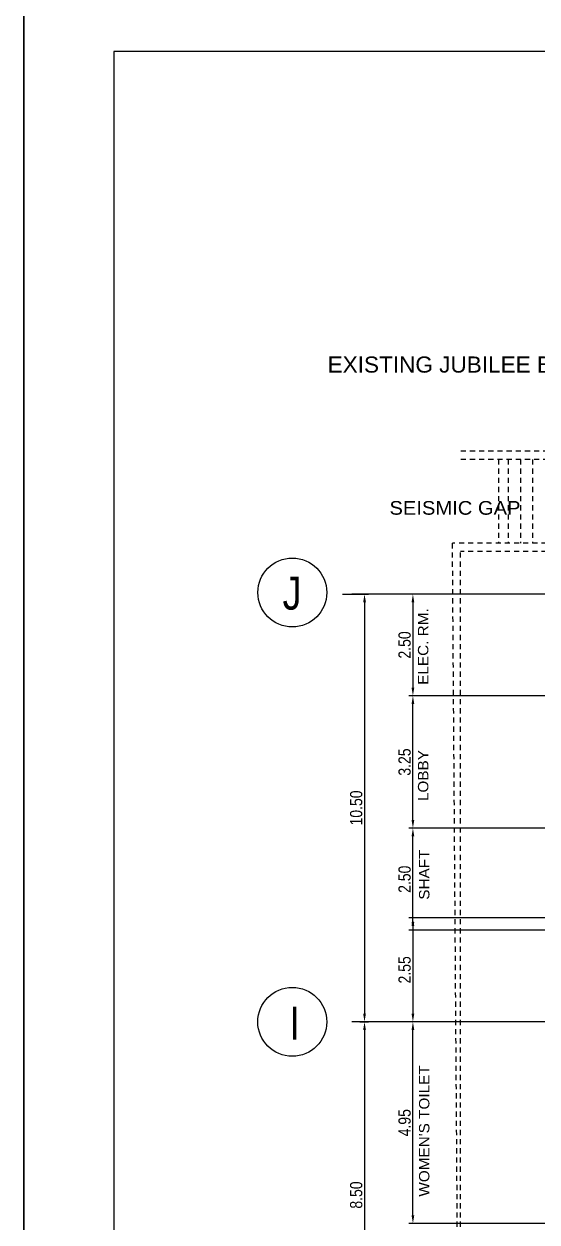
# Model space of a CAD drawing. Header units: millimetres. Extents: x 2148 to 2681, y 758 to 986.
# Drawn here: x 2275.05 to 2287.63, y 879.11 to 908.51 of the extents above; entities that cross this region are included whole.
import ezdxf

# ---------------------------------------------------------------- set-up
doc = ezdxf.new("R2010")
doc.units = ezdxf.units.MM
doc.linetypes.add('CENTER2', pattern=[28.575, 19.05, -3.175, 3.175, -3.175])
doc.linetypes.add('HIDDEN', pattern=[0.375, 0.25, -0.125])
for name, color, linetype in [('DIM', 20, 'Continuous'), ('FIXTURE', 1, 'Continuous'), ('HATCH', 8, 'Continuous'), ('S_GRID LINES', 252, 'Continuous'), ('TEXT', 6, 'Continuous'), ('wall', 4, 'Continuous')]:
    doc.layers.add(name, color=color, linetype=linetype)
doc.styles.add('ARIALNW', font='ARIALN.TTF')
doc.styles.add('MMTX$0$ESMX$0$X-OPTA1D', font='x-opta1d')
doc.styles.add('SWISS', font='swissl.ttf')
doc.dimstyles.new('DIM 100', dxfattribs={"dimtxt": 0.2, "dimasz": 0.2, "dimexe": 0.1, "dimexo": 0, "dimgap": 0.05, "dimtad": 1, "dimzin": 0, "dimdsep": 46, "dimtxsty": 'ARIALNW', "dimcen": 0.09, "dimclrd": 6, "dimclre": 6, "dimclrt": 13, "dimadec": 0, "dimazin": 0, "dimtfac": 1, "dimtofl": 0, "dimtmove": 2, "dimatfit": 3, "dimfxl": 1, "dimtolj": 1, "dimtzin": 0, "dimarcsym": 0})

# ---------------------------------------------------------------- blocks, each defined once
blk = doc.blocks.new('A$C1DB67A09')
at = {"layer": 'Defpoints', "ltscale": 0.5, "elevation": 0}
blk.add_lwpolyline([(7.292, -83.48), (108.892, -83.48), (108.892, -7.28), (7.292, -7.28)], close=True, dxfattribs=at)
at = {"layer": 'wall', "color": 16, "linetype": 'ByBlock', "ltscale": 1.5, "elevation": 0}
blk.add_lwpolyline([(9.492, -81.28), (106.692, -81.28), (106.692, -9.48), (9.492, -9.48)], close=True, dxfattribs=at)
blk = doc.blocks.new('*D2454')
at = {"layer": 'Defpoints', "color": 0, "transparency": 16777216}
for p in [(2289.205, 894.522, 0), (2284.589, 892.023), (2289.472, 892.023)]:
    blk.add_point(p, dxfattribs=at)
at = {"layer": 'FIXTURE', "color": 6, "lineweight": -2, "transparency": 16777216}
for p, q in [((2289.205, 894.522), (2284.489, 894.522)), ((2284.589, 894.322), (2284.589, 892.223)), ((2289.472, 892.023), (2284.489, 892.023))]:
    blk.add_line(p, q, dxfattribs=at)
at = {"layer": 'FIXTURE', "color": 6, "transparency": 16777216}
for points in [[(2284.556, 894.322), (2284.622, 894.322), (2284.589, 894.522)], [(2284.556, 892.223), (2284.622, 892.223), (2284.589, 892.023)]]:
    blk.add_solid(points, dxfattribs=at)
at = {"layer": 'FIXTURE', "color": 13, "transparency": 16777216, "insert": (2284.386, 893.272), "char_height": 0.3, "attachment_point": 5, "rotation": 90, "style": 'ARIALNW'}
blk.add_mtext('\\A1;2.50', dxfattribs=at)
blk = doc.blocks.new('*D2461')
at = {"layer": 'Defpoints', "color": 0, "transparency": 16777216}
for p in [(2282.859, 894.522, 0), (2283.284, 884.021, 0), (2283.402, 884.021)]:
    blk.add_point(p, dxfattribs=at)
at = {"layer": 'FIXTURE', "color": 6, "lineweight": -2, "transparency": 16777216}
for p, q in [((2282.859, 894.522), (2283.502, 894.522)), ((2283.402, 894.322), (2283.402, 884.221)), ((2283.284, 884.021), (2283.502, 884.021))]:
    blk.add_line(p, q, dxfattribs=at)
at = {"layer": 'FIXTURE', "color": 6, "transparency": 16777216}
for points in [[(2283.369, 894.322), (2283.436, 894.322), (2283.402, 894.522)], [(2283.369, 884.221), (2283.436, 884.221), (2283.402, 884.021)]]:
    blk.add_solid(points, dxfattribs=at)
at = {"layer": 'FIXTURE', "color": 13, "transparency": 16777216, "insert": (2283.199, 889.271), "char_height": 0.3, "attachment_point": 5, "rotation": 90, "style": 'ARIALNW'}
blk.add_mtext('\\A1;10.50', dxfattribs=at)
blk = doc.blocks.new('*D2462')
at = {"layer": 'Defpoints', "color": 0, "transparency": 16777216}
for p in [(2284.589, 888.774), (2290.273, 888.774, 0), (2290.28, 886.269, 0)]:
    blk.add_point(p, dxfattribs=at)
at = {"layer": 'FIXTURE', "color": 6, "lineweight": -2, "transparency": 16777216}
for p, q in [((2290.273, 888.774), (2284.489, 888.774)), ((2284.589, 886.469), (2284.589, 888.574)), ((2290.28, 886.269), (2284.489, 886.269))]:
    blk.add_line(p, q, dxfattribs=at)
at = {"layer": 'FIXTURE', "color": 6, "transparency": 16777216}
for points in [[(2284.556, 888.574), (2284.622, 888.574), (2284.589, 888.774)], [(2284.556, 886.469), (2284.622, 886.469), (2284.589, 886.269)]]:
    blk.add_solid(points, dxfattribs=at)
at = {"layer": 'FIXTURE', "color": 13, "transparency": 16777216, "insert": (2284.386, 887.521), "char_height": 0.3, "attachment_point": 5, "rotation": 90, "style": 'ARIALNW'}
blk.add_mtext('\\A1;2.50', dxfattribs=at)
blk = doc.blocks.new('*D2467')
at = {"layer": 'Defpoints', "color": 0, "transparency": 16777216}
for p in [(2289.83, 886.574), (2284.589, 884.021), (2289.668, 884.021, 0)]:
    blk.add_point(p, dxfattribs=at)
at = {"layer": 'FIXTURE', "color": 6, "lineweight": -2, "transparency": 16777216}
for p, q in [((2289.83, 886.574), (2284.489, 886.574)), ((2284.589, 886.374), (2284.589, 884.221)), ((2289.668, 884.021), (2284.489, 884.021))]:
    blk.add_line(p, q, dxfattribs=at)
at = {"layer": 'FIXTURE', "color": 6, "transparency": 16777216}
for points in [[(2284.556, 886.374), (2284.622, 886.374), (2284.589, 886.574)], [(2284.556, 884.221), (2284.622, 884.221), (2284.589, 884.021)]]:
    blk.add_solid(points, dxfattribs=at)
at = {"layer": 'FIXTURE', "color": 13, "transparency": 16777216, "insert": (2284.386, 885.297), "char_height": 0.3, "attachment_point": 5, "rotation": 90, "style": 'ARIALNW'}
blk.add_mtext('\\A1;2.55', dxfattribs=at)
blk = doc.blocks.new('*D2468')
at = {"layer": 'Defpoints', "color": 0, "transparency": 16777216}
for p in [(2284.589, 892.023), (2285.149, 892.023), (2285.149, 888.774)]:
    blk.add_point(p, dxfattribs=at)
at = {"layer": 'FIXTURE', "color": 6, "lineweight": -2, "transparency": 16777216}
for p, q in [((2285.149, 892.023), (2284.489, 892.023)), ((2284.589, 888.974), (2284.589, 891.823)), ((2285.149, 888.774), (2284.489, 888.774))]:
    blk.add_line(p, q, dxfattribs=at)
at = {"layer": 'FIXTURE', "color": 6, "transparency": 16777216}
for points in [[(2284.556, 891.823), (2284.622, 891.823), (2284.589, 892.023)], [(2284.556, 888.974), (2284.622, 888.974), (2284.589, 888.774)]]:
    blk.add_solid(points, dxfattribs=at)
at = {"layer": 'FIXTURE', "color": 13, "transparency": 16777216, "insert": (2284.386, 890.398), "char_height": 0.3, "attachment_point": 5, "rotation": 90, "style": 'ARIALNW'}
blk.add_mtext('\\A1;3.25', dxfattribs=at)
blk = doc.blocks.new('*D2470')
at = {"layer": 'Defpoints', "color": 0, "transparency": 16777216}
for p in [(2283.402, 884.021, 0), (2283.402, 875.519), (2283.502, 875.519, 0)]:
    blk.add_point(p, dxfattribs=at)
at = {"layer": 'FIXTURE', "color": 6, "lineweight": -2, "transparency": 16777216}
for p, q in [((2283.402, 884.021), (2283.502, 884.021)), ((2283.402, 883.821), (2283.402, 875.719)), ((2283.502, 875.519), (2283.302, 875.519))]:
    blk.add_line(p, q, dxfattribs=at)
at = {"layer": 'FIXTURE', "color": 6, "transparency": 16777216}
for points in [[(2283.369, 883.821), (2283.436, 883.821), (2283.402, 884.021)], [(2283.369, 875.719), (2283.436, 875.719), (2283.402, 875.519)]]:
    blk.add_solid(points, dxfattribs=at)
at = {"layer": 'FIXTURE', "color": 13, "transparency": 16777216, "insert": (2283.199, 879.77), "char_height": 0.3, "attachment_point": 5, "rotation": 90, "style": 'ARIALNW'}
blk.add_mtext('\\A1;8.50', dxfattribs=at)
blk = doc.blocks.new('*D2474')
at = {"layer": 'Defpoints', "color": 0, "transparency": 16777216}
for p in [(2284.589, 884.021), (2289.107, 884.021, 0), (2289.869, 879.07, 0)]:
    blk.add_point(p, dxfattribs=at)
at = {"layer": 'FIXTURE', "color": 6, "lineweight": -2, "transparency": 16777216}
for p, q in [((2289.107, 884.021), (2284.489, 884.021)), ((2284.589, 879.27), (2284.589, 883.821)), ((2289.869, 879.07), (2284.489, 879.07))]:
    blk.add_line(p, q, dxfattribs=at)
at = {"layer": 'FIXTURE', "color": 6, "transparency": 16777216}
for points in [[(2284.556, 883.821), (2284.622, 883.821), (2284.589, 884.021)], [(2284.556, 879.27), (2284.622, 879.27), (2284.589, 879.07)]]:
    blk.add_solid(points, dxfattribs=at)
at = {"layer": 'FIXTURE', "color": 13, "transparency": 16777216, "insert": (2284.386, 881.545), "char_height": 0.3, "attachment_point": 5, "rotation": 90, "style": 'ARIALNW'}
blk.add_mtext('\\A1;4.95', dxfattribs=at)

msp = doc.modelspace()

# ---------------------------------------------------------------- linework, layer by layer
for centre in [(2281.6307926, 894.5593508, 0), (2281.6301647, 884.0205212, 0)]:
    msp.add_circle(centre, 0.8452448)
at = {"layer": 'Defpoints', "ltscale": 0.5, "elevation": 0}
msp.add_lwpolyline([(2173.4500187, 833.8388045), (2275.0500187, 833.8388045), (2275.0500187, 910.0388045), (2173.4500187, 910.0388045)], close=True, dxfattribs=at)
at = {"layer": 'HATCH', "linetype": 'HIDDEN', "ltscale": 0.5}
for p, q in [((2289.4867153, 898.0251844, 0), (2285.7592961, 898.0251844, 0)), ((2289.4867153, 898.0251844, 0), (2285.7592961, 898.0251844, 0)), ((2289.4867153, 897.8251844, 0), (2285.7592961, 897.8251844, 0)), ((2289.4867153, 897.8251844, 0), (2285.7592961, 897.8251844, 0)), ((2286.6847337, 897.8251844, 0), (2286.6847337, 895.7668015, 0)), ((2286.6847337, 897.8251844, 0), (2286.6847337, 895.7668015, 0)), ((2286.9247337, 897.8251844, 0), (2286.9247337, 895.7668015, 0)), ((2286.9247337, 897.8251844, 0), (2286.9247337, 895.7668015, 0)), ((2287.2247337, 897.8251844, 0), (2287.2247337, 895.7668015, 0)), ((2287.2247337, 897.8251844, 0), (2287.2247337, 895.7668015, 0)), ((2287.5247337, 897.8251844, 0), (2287.5247337, 895.7668015, 0)), ((2287.5247337, 897.8251844, 0), (2287.5247337, 895.7668015, 0)), ((2285.7592961, 867.518508, 0), (2285.5592961, 895.7668015, 0)), ((2290.119283, 895.7668015, 0), (2285.5592961, 895.7668015, 0)), ((2290.119283, 895.7668015, 0), (2285.7592961, 895.7668015, 0)), ((2290.119283, 895.7668015, 0), (2285.7592961, 895.7668015, 0)), ((2285.7592961, 867.518508, 0), (2285.7592961, 895.5668015, 0)), ((2290.119283, 895.5668015, 0), (2285.7592961, 895.5668015, 0)), ((2290.119283, 895.5668015, 0), (2285.7592961, 895.5668015, 0)), ((2290.119283, 895.5668015, 0), (2285.7592961, 895.5668015, 0))]:
    msp.add_line(p, q, dxfattribs=at)
at = {"layer": 'S_GRID LINES', "linetype": 'CENTER2', "ltscale": 0.2}
for p, q in [((2304.0428214, 894.5217363, 0), (2282.4754095, 894.5217363, 0)), ((2304.0428214, 884.0205212, 0), (2282.4754095, 884.0205212, 0))]:
    msp.add_line(p, q, dxfattribs=at)

# ---------------------------------------------------------------- block references
at = {"layer": 'DIM', "color": 8}
for p in [(2166.158248, 917.3189005), (2267.758248, 917.3189005)]:
    msp.add_blockref('A$C1DB67A09', p, dxfattribs=at)

# ---------------------------------------------------------------- texts
at = {"color": 2, "style": 'MMTX$0$ESMX$0$X-OPTA1D', "text_generation_flag": 6, "width": 1.1}
msp.add_text('SEISMIC GAP', height=0.336, rotation=180, dxfattribs=at).set_placement((2284.0139559, 896.4683722, 0))
at = {"color": 2, "style": 'MMTX$0$ESMX$0$X-OPTA1D', "width": 1.1}
for s, p in [('ELEC. RM.', (2284.9676583, 892.2935173, 0)), (' LOBBY', (2284.9676583, 889.3355819, 0)), ('SHAFT', (2284.993313, 887.0189548, 0)), ("WOMEN'S TOILET", (2284.993313, 879.7310429, 0))]:
    msp.add_text(s, height=0.25536, rotation=90, dxfattribs=at).set_placement(p)
at = {"layer": 'TEXT', "style": 'SWISS'}
msp.add_text('EXISTING JUBILEE BLDG.', height=0.396, dxfattribs=at).set_placement((2282.4969207, 899.9568268, 0))
at = {"layer": 'TEXT', "char_height": 0.81, "width": 5.094635714, "attachment_point": 1, "style": 'ARIALNW'}
for s, insert in [('J', (2281.3929628, 894.949114, 0)), ('I', (2281.5584887, 884.3942147, 0))]:
    msp.add_mtext(s, dxfattribs=dict(at, insert=insert))

# ---------------------------------------------------------------- dimensions: what is measured, and where the dimension line sits
at = {"layer": 'FIXTURE'}
for base, p1, p2, picture, middle in [((2283.4022375, 884.0205212, 0), (2282.8585148, 894.5217363, 0), (2283.2840025, 884.0205212, 0), '*D2461', (2283.1990656, 889.2711287, 0)), ((2284.5889513, 892.0227747), (2289.2052631, 894.5217363, 0), (2289.4721513, 892.0227747), '*D2454', (2284.3857794, 893.2722555)), ((2284.5889513, 892.0227747), (2285.1491201, 888.7736083), (2285.1491201, 892.0227747), '*D2468', (2284.3857794, 890.3981915)), ((2284.5889513, 888.7736083), (2290.2800302, 886.2690861, 0.0000001), (2290.2726611, 888.7736083, 0.0000001), '*D2462', (2284.3857794, 887.5213472)), ((2284.5889513, 884.0205212), (2289.8304849, 886.5736083), (2289.667627, 884.0205212, 0), '*D2467', (2284.3857794, 885.2970648)), ((2283.4022375, 875.518508), (2283.4022375, 884.0205212, 0), (2283.5022375, 875.518508, 0), '*D2470', (2283.1990656, 879.7695146)), ((2284.5889513, 884.0205212), (2289.8694942, 879.0697829, 0), (2289.1067784, 884.0205212, 0), '*D2474', (2284.3857794, 881.5451521))]:
    dim = msp.add_linear_dim(base=base, p1=p1, p2=p2, angle=90, dimstyle='DIM 100', override={"dimtxt": 0.3}, dxfattribs=at)
    dim.commit()
    dim.dimension.update_dxf_attribs({"geometry": picture, "text_midpoint": middle})

doc.saveas('drawing.dxf')
